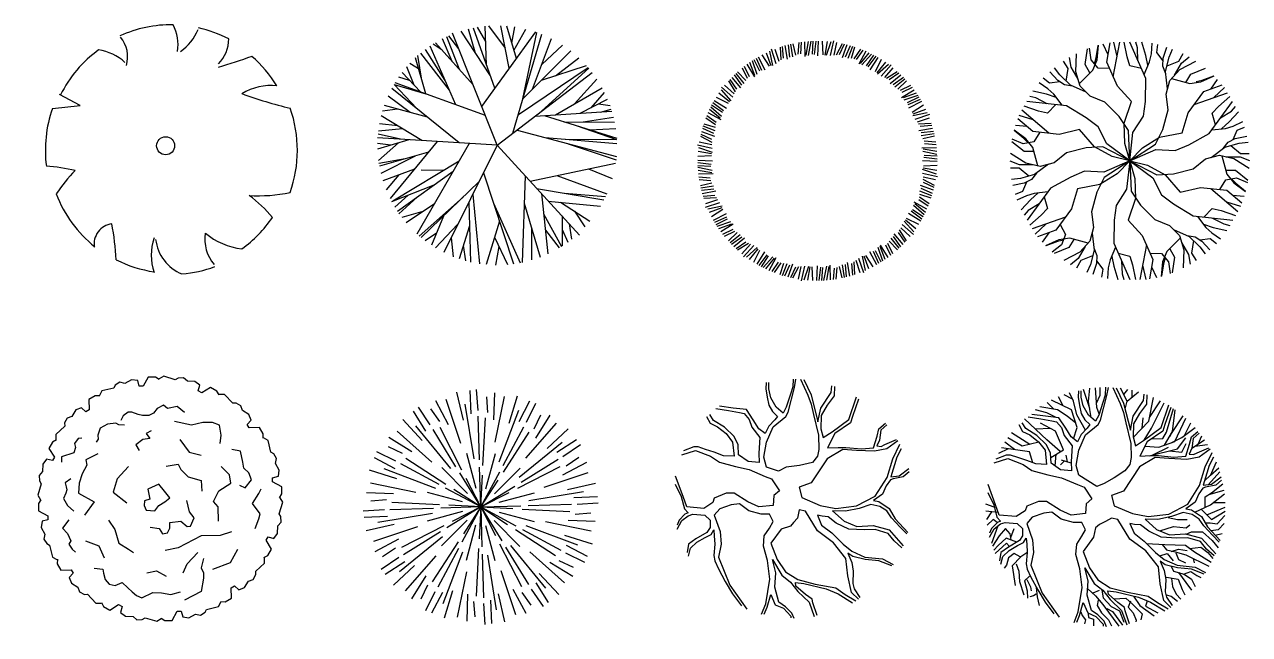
# Model space of a CAD drawing. Header units: metres. Extents: x 129 to 193, y 25 to 172.
# Drawn here: x 129 to 190.4, y 61.8 to 92.3 of the extents above; entities that cross this region are included whole.
import ezdxf

# ---------------------------------------------------------------- set-up
doc = ezdxf.new("R2010")
doc.units = ezdxf.units.M
doc.layers.get('0').update_dxf_attribs({"color": 6})
doc.layers.add('Cadastre Land Parcels_SP_EXT', color=7, linetype='Continuous')
doc.styles.get("Standard").update_dxf_attribs({"font": 'ARIAL.TTF'})

# ---------------------------------------------------------------- blocks, each defined once
blk = doc.blocks.new('TREE5')
for p, q in [((-5.453, 2.548), (-5.453, 2.548)), ((-4.428, 1.998), (-5.453, 2.548)), ((-5.82, 1.841), (-4.428, 1.998))]:
    blk.add_line(p, q)
blk.add_circle((-0.139, -0.023), 0.451)
for centre, radius, start, end in [((0.166, -0.239), 6.286, 89.33215, 114.38564), ((-1.799, 5.025), 2.28, 352.07749, 26.61284), ((-0.734, 6.683), 2.384, 304.18683, 338.5411), ((0.166, -0.239), 6.267, 62.87665, 77.70213), ((-3.578, 4.436), 1.535, 343.65549, 39.76), ((1.208, 5.347), 1.815, 315.84539, 359.76505), ((0.166, -0.239), 6.221, 126.07508, 153.62454), ((-3.934, 2.175), 2.65, 48.52033, 80.51513), ((-2.621, 22.507), 19.278, 285.43975, 290.70994), ((0.166, -0.239), 6.181, 31.40984, 49.47525), ((5.131, 0.241), 2.758, 83.53226, 121.6544), ((11.59, 24.416), 23.214, 250.08649, 256.34511), ((0.166, -0.239), 6.302, 340.33073, 19.42997), ((0.166, -0.239), 6.337, 160.84261, 187.275), ((-6.942, -11.404), 10.395, 77.37282, 85.46489), ((0.212, -6.179), 6.93, 134.77817, 147.33147), ((0.166, -0.239), 6.192, 200.8103, 231.43916), ((4.489, 5.213), 7.743, 266.7455, 282.01463), ((0.263, -7.727), 6.44, 39.65359, 53.99299), ((0.166, -0.239), 6.072, 305.39404, 326.24638), ((-2.699, -4.952), 1.03, 97.74104, 188.81075), ((-15.685, -6.411), 13.085, 2.94646, 10.92381), ((1.741, -5.503), 2.602, 160.60085, 199.39915), ((1.449, -4.49), 2.101, 186.19115, 248.49517), ((3.756, -4.717), 1.931, 170.63138, 220.62782), ((4.108, -1.669), 3.545, 230.45823, 263.10928), ((0.166, -0.239), 6.164, 243.14983, 261.83562), ((0.166, -0.239), 6.228, 274.72362, 290.3277)]:
    blk.add_arc(centre, radius, start, end)
at = {"flags": 1}
blk.add_attdef('Z', (0, 0), '', height=0.2, dxfattribs=at)
blk = doc.blocks.new('TREEA')
for p, q in [((0, 0), (-2.25, 5.625)), ((-0.339, 3.479), (-1.805, 5.722)), ((-1.113, 4.662), (-1.44, 5.825)), ((-0.12, 2.86), (-1.19, 5.881)), ((-0.574, 5.213), (-0.986, 5.919)), ((-0.78, 1.949), (1.927, 5.682)), ((-0.533, 4.026), (-0.6, 5.97)), ((0.406, 4.878), (-0.414, 5.986)), ((0.606, 3.861), (0.186, 5.997)), ((0.959, 4.347), (0.484, 5.98)), ((0.731, 5.129), (0.874, 5.936)), ((0.784, 0.603), (2.228, 5.571)), ((0.838, 4.762), (1.434, 5.826)), ((1.287, 2.334), (1.983, 5.663)), ((-2.077, 2.032), (-3.355, 4.974)), ((-2.756, 4.769), (-3.207, 5.071)), ((-1.215, 3.037), (-3.09, 5.143)), ((-2.258, 4.209), (-2.749, 5.333)), ((-1.893, 3.799), (-2.521, 5.444)), ((-1.933, 4.834), (-2.435, 5.484)), ((1.776, 2.821), (2.722, 5.347)), ((2.237, 4.05), (3.276, 5.027)), ((-3.579, 2.579), (-4.099, 4.381)), ((-3.776, 3.261), (-3.974, 4.495)), ((-2.397, 2.769), (-3.832, 4.617)), ((-2.606, 3.25), (-3.591, 4.806)), ((1.287, 2.334), (3.691, 4.73)), ((2.914, 3.492), (4.089, 4.391)), ((-4.166, 3.015), (-4.526, 3.939)), ((-3.86, 3.786), (-4.376, 4.104)), ((1.058, 1.547), (4.565, 3.894)), ((2.225, 1.712), (4.587, 3.868)), ((2.226, 3.27), (4.477, 3.995)), ((-0.597, 1.493), (-5.114, 3.138)), ((-4.393, 3.256), (-4.934, 3.414)), ((-3.847, 2.676), (-4.763, 3.649)), ((0, 0), (4.756, 3.658)), ((3.866, 2.072), (4.995, 3.325)), ((-4.36, 1.64), (-5.47, 2.465)), ((-1.909, 0.119), (-5.283, 2.843)), ((-4.039, 1.839), (-5.171, 3.044)), ((-5.171, 3.044), (-3.579, 2.579)), ((2.924, 1.528), (5.264, 2.88)), ((4.708, 1.887), (5.385, 2.647)), ((-3.504, 1.407), (-5.659, 1.993)), ((4.162, 1.606), (5.536, 2.315)), ((5.073, 2.076), (5.657, 1.999)), ((-3.774, 0.236), (-5.814, 1.483)), ((-5.004, 1.815), (-5.748, 1.719)), ((1.903, 1.464), (5.752, 1.706)), ((2.348, 1.492), (5.989, 0.36)), ((4.303, 1.176), (5.831, 1.413)), ((5.175, 1.669), (5.717, 1.821)), ((-4.748, 0.831), (-5.958, 0.708)), ((-4.991, 0.98), (-5.904, 1.071)), ((0.991, 0.762), (5.974, -0.56)), ((3.341, 1.183), (5.886, 1.165)), ((3.949, 0.994), (5.98, 0.289)), ((4.634, 0.781), (5.939, 0.85)), ((0, 0), (-6, 0.375)), ((-5.34, 0.009), (-5.999, 0.087)), ((-4.437, 0.277), (-5.997, -0.187)), ((-4.851, 0.303), (-5.974, 0.56)), ((-4.953, 0.123), (-5.953, -0.752)), ((-3.007, 0.188), (-5.374, -2.669)), ((-1.404, 0.088), (-4.024, -4.45)), ((0, 0), (-2.683, -5.367)), ((0, 0), (4.125, -4.5)), ((2.396, 0.389), (5.999, 0.086)), ((3.424, 0.303), (5.98, 0.289)), ((3.55, 0.083), (5.955, -0.735)), ((-3.448, -0.344), (-5.908, -1.048)), ((-4.12, -0.536), (-5.832, -1.41)), ((-4.613, -0.677), (-5.931, -0.906)), ((-4.149, -1.191), (-5.732, -1.775)), ((-1.909, -0.788), (-5.242, -2.805)), ((1.645, -1.795), (5.932, -0.899)), ((4.571, -1.183), (5.766, -1.661)), ((-4.941, -1.483), (-5.572, -2.225)), ((-2.207, -1.304), (-5.002, -3.314)), ((-0.917, -1.833), (-3.82, -4.627)), ((-2.698, -1.265), (-3.815, -1.244)), ((-0.69, -1.38), (0.822, -5.943)), ((1.397, -1.524), (1.248, -5.869)), ((2.991, -1.513), (5.489, -2.423)), ((-3.177, -2.001), (-5.294, -2.825)), ((1.976, -2.156), (5.345, -2.727)), ((2.216, -2.418), (2.544, -5.434)), ((3.372, -2.393), (5.426, -2.56)), ((-4.46, -2.5), (-5.138, -3.099)), ((-4.014, -2.604), (-4.926, -3.426)), ((-3.148, -2.933), (-4.568, -3.89)), ((-1.707, -2.594), (-3.91, -4.551)), ((-1.424, -2.848), (-1.336, -5.849)), ((-1.229, -2.459), (-0.892, -5.933)), ((-0.185, -2.904), (1.154, -5.888)), ((1.35, -2.896), (2.149, -5.602)), ((2.56, -2.792), (5.171, -3.042)), ((3.176, -2.851), (4.638, -3.807)), ((-3.729, -3.325), (-4.788, -3.615)), ((-2.7, -3.549), (-3.3, -5.011)), ((2.327, -3.44), (3.22, -5.063)), ((3.247, -3.542), (3.259, -5.037)), ((3.871, -3.306), (4.396, -4.083)), ((-1.987, -3.974), (-3.096, -5.14)), ((-1.39, -4.027), (-1.917, -5.686)), ((0.113, -3.803), (-0.55, -5.975)), ((1.724, -4.164), (1.724, -5.747)), ((2.415, -4.251), (3.099, -5.138)), ((3.253, -4.226), (3.532, -4.85)), ((3.601, -3.928), (3.722, -4.706)), ((-3.048, -4.396), (-3.615, -4.789)), ((-2.317, -4.635), (-2.202, -5.581)), ((-0.13, -4.598), (0.508, -5.978)), ((-1.703, -5.014), (-1.595, -5.784)), ((0.088, -5.07), (-0.09, -5.999))]:
    blk.add_line(p, q)
at = {"flags": 1}
blk.add_attdef('Z', (0, 0), '', height=0.2, dxfattribs=at)
blk = doc.blocks.new('TREEB')
for p, q in [((-2.42, 5.545), (-2.276, 4.833)), ((-2.335, 5.658), (-2.1, 4.934)), ((-2.157, 5.652), (-1.952, 5.044)), ((-1.887, 5.748), (-1.854, 5.108)), ((-1.789, 5.779), (-1.736, 5.19)), ((-1.648, 5.821), (-1.53, 5.135)), ((-1.483, 5.865), (-1.423, 5.245)), ((-1.372, 5.892), (-1.275, 5.254)), ((-1.256, 5.917), (-1.118, 5.337)), ((-0.95, 5.974), (-1, 5.392)), ((-0.828, 5.992), (-0.873, 5.419)), ((-0.667, 6.011), (-0.647, 5.282)), ((-0.49, 6.028), (-0.598, 5.346)), ((-0.344, 6.038), (-0.49, 5.327)), ((-0.245, 6.042), (-0.284, 5.401)), ((-0.107, 6.046), (-0.185, 5.382)), ((0.014, 6.046), (-0.019, 5.314)), ((0.213, 6.042), (0.252, 5.364)), ((0.464, 6.027), (0.347, 5.352)), ((0.65, 6.009), (0.419, 5.321)), ((0.781, 6.064), (0.623, 5.32)), ((0.932, 5.971), (0.805, 5.341)), ((1.215, 5.918), (0.923, 5.348)), ((1.315, 5.896), (1.066, 5.36)), ((1.457, 5.862), (1.217, 5.209)), ((1.623, 5.818), (1.365, 5.251)), ((1.732, 5.786), (1.497, 5.185)), ((1.845, 5.75), (1.674, 5.178)), ((2.138, 5.645), (1.804, 5.166)), ((2.253, 5.6), (1.928, 5.127)), ((2.402, 5.537), (2.055, 4.894)), ((-3.418, 4.991), (-3.17, 4.346)), ((-3.296, 5.073), (-3.067, 4.384)), ((-3.213, 5.126), (-2.925, 4.551)), ((-3.095, 5.198), (-2.831, 4.584)), ((-2.991, 5.259), (-2.652, 4.608)), ((-2.816, 5.355), (-2.443, 4.787)), ((-2.591, 5.467), (-2.355, 4.824)), ((2.564, 5.462), (2.129, 4.926)), ((2.696, 5.397), (2.214, 4.856)), ((2.783, 5.352), (2.429, 4.816)), ((2.904, 5.286), (2.505, 4.751)), ((3.009, 5.226), (2.615, 4.608)), ((3.18, 5.123), (2.875, 4.516)), ((3.389, 4.985), (2.951, 4.458)), ((-4.196, 4.354), (-3.834, 3.847)), ((-4.114, 4.432), (-3.711, 3.928)), ((-4.026, 4.512), (-3.616, 4.078)), ((-3.789, 4.714), (-3.541, 4.185)), ((-3.692, 4.791), (-3.445, 4.272)), ((-3.563, 4.888), (-3.18, 4.266)), ((3.542, 4.876), (2.998, 4.395)), ((3.682, 4.858), (3.174, 4.292)), ((3.767, 4.702), (3.342, 4.22)), ((3.985, 4.515), (3.447, 4.167)), ((4.061, 4.446), (3.577, 4.106)), ((4.167, 4.345), (3.633, 3.9)), ((-4.83, 3.747), (-4.264, 3.239)), ((-4.674, 3.832), (-4.192, 3.407)), ((-4.487, 4.05), (-4.139, 3.512)), ((-4.418, 4.126), (-4.078, 3.642)), ((-4.317, 4.232), (-3.872, 3.698)), ((4.289, 4.224), (3.782, 3.862)), ((4.367, 4.142), (3.863, 3.738)), ((4.447, 4.054), (4.013, 3.644)), ((4.649, 3.817), (4.12, 3.569)), ((4.725, 3.72), (4.207, 3.473)), ((-5.199, 3.074), (-4.58, 2.68)), ((-5.095, 3.245), (-4.488, 2.94)), ((-4.957, 3.454), (-4.43, 3.016)), ((-4.848, 3.607), (-4.367, 3.063)), ((4.823, 3.591), (4.201, 3.208)), ((4.926, 3.446), (4.281, 3.198)), ((5.007, 3.323), (4.319, 3.095)), ((5.061, 3.24), (4.486, 2.953)), ((5.133, 3.123), (4.519, 2.859)), ((-5.509, 2.467), (-4.867, 2.12)), ((-5.434, 2.629), (-4.898, 2.195)), ((-5.37, 2.761), (-4.828, 2.279)), ((-5.324, 2.848), (-4.788, 2.494)), ((-5.258, 2.97), (-4.723, 2.57)), ((5.194, 3.019), (4.543, 2.68)), ((5.29, 2.844), (4.722, 2.471)), ((5.402, 2.619), (4.759, 2.383)), ((-5.722, 1.91), (-5.15, 1.739)), ((-5.618, 2.203), (-5.138, 1.869)), ((-5.572, 2.318), (-5.099, 1.993)), ((5.48, 2.448), (4.768, 2.304)), ((5.592, 2.363), (4.869, 2.127)), ((5.587, 2.185), (4.979, 1.98)), ((5.683, 1.914), (5.043, 1.882)), ((-5.89, 1.28), (-5.32, 0.988)), ((-5.869, 1.38), (-5.332, 1.131)), ((-5.834, 1.522), (-5.181, 1.282)), ((-5.79, 1.688), (-5.223, 1.43)), ((-5.758, 1.797), (-5.157, 1.562)), ((5.756, 1.676), (5.07, 1.558)), ((5.714, 1.817), (5.125, 1.764)), ((5.8, 1.51), (5.18, 1.45)), ((5.827, 1.4), (5.189, 1.303)), ((5.852, 1.284), (5.271, 1.146)), ((-6.036, 0.846), (-5.292, 0.688)), ((-5.981, 0.716), (-5.293, 0.484)), ((-5.943, 0.997), (-5.313, 0.87)), ((5.946, 0.695), (5.216, 0.675)), ((5.963, 0.518), (5.281, 0.626)), ((5.909, 0.978), (5.326, 1.028)), ((5.927, 0.856), (5.354, 0.901)), ((-6.019, 0.079), (-5.286, 0.046)), ((-6.014, 0.278), (-5.336, 0.317)), ((-5.999, 0.529), (-5.324, 0.412)), ((5.981, 0.014), (5.248, 0.046)), ((5.973, 0.371), (5.262, 0.518)), ((5.981, 0.135), (5.317, 0.213)), ((5.977, 0.273), (5.336, 0.312)), ((-6.018, -0.042), (-5.355, -0.12)), ((-6.014, -0.18), (-5.373, -0.219)), ((-6.01, -0.278), (-5.3, -0.425)), ((-6, -0.425), (-5.318, -0.533)), ((-5.983, -0.602), (-5.254, -0.582)), ((5.999, -0.753), (5.254, -0.595)), ((5.944, -0.623), (5.255, -0.391)), ((5.962, -0.436), (5.287, -0.319)), ((5.977, -0.185), (5.299, -0.224)), ((-5.964, -0.763), (-5.391, -0.808)), ((-5.946, -0.885), (-5.364, -0.935)), ((-5.89, -1.191), (-5.309, -1.053)), ((-5.864, -1.307), (-5.226, -1.21)), ((5.797, -1.429), (5.144, -1.189)), ((5.906, -0.904), (5.276, -0.777)), ((5.853, -1.187), (5.282, -0.895)), ((5.831, -1.287), (5.295, -1.038)), ((-5.837, -1.417), (-5.217, -1.357)), ((-5.793, -1.583), (-5.107, -1.465)), ((-5.751, -1.724), (-5.162, -1.671)), ((-5.72, -1.822), (-5.08, -1.789)), ((5.58, -2.11), (5.101, -1.776)), ((5.685, -1.817), (5.113, -1.646)), ((5.72, -1.704), (5.12, -1.469)), ((5.752, -1.595), (5.186, -1.337)), ((-5.63, -2.27), (-4.906, -2.034)), ((-5.624, -2.092), (-5.016, -1.887)), ((-5.517, -2.355), (-4.805, -2.211)), ((-5.439, -2.526), (-4.796, -2.29)), ((-5.327, -2.751), (-4.759, -2.378)), ((5.287, -2.755), (4.751, -2.401)), ((5.332, -2.668), (4.79, -2.186)), ((5.471, -2.374), (4.829, -2.027)), ((5.397, -2.536), (4.861, -2.102)), ((5.535, -2.225), (5.061, -1.9)), ((-5.231, -2.926), (-4.58, -2.587)), ((-5.17, -3.03), (-4.556, -2.766)), ((-5.098, -3.147), (-4.523, -2.86)), ((-5.045, -3.231), (-4.356, -3.002)), ((4.811, -3.514), (4.33, -2.97)), ((4.92, -3.361), (4.393, -2.923)), ((5.058, -3.152), (4.451, -2.847)), ((5.161, -2.981), (4.543, -2.587)), ((5.221, -2.877), (4.686, -2.477)), ((-4.963, -3.353), (-4.319, -3.105)), ((-4.86, -3.498), (-4.238, -3.115)), ((-4.763, -3.627), (-4.245, -3.38)), ((-4.686, -3.724), (-4.157, -3.476)), ((-4.484, -3.961), (-4.05, -3.551)), ((-4.404, -4.049), (-3.901, -3.645)), ((4.28, -4.139), (3.835, -3.605)), ((4.381, -4.033), (4.041, -3.549)), ((4.45, -3.957), (4.102, -3.419)), ((4.637, -3.739), (4.155, -3.314)), ((4.793, -3.654), (4.227, -3.146)), ((-4.326, -4.131), (-3.819, -3.769)), ((-4.205, -4.252), (-3.67, -3.807)), ((-4.098, -4.353), (-3.614, -4.013)), ((-4.023, -4.422), (-3.484, -4.074)), ((-3.804, -4.609), (-3.38, -4.127)), ((-3.72, -4.765), (-3.211, -4.199)), ((3.258, -4.98), (3.03, -4.291)), ((3.381, -4.898), (3.133, -4.253)), ((3.526, -4.795), (3.143, -4.173)), ((3.655, -4.698), (3.407, -4.179)), ((3.752, -4.621), (3.504, -4.092)), ((3.989, -4.419), (3.579, -3.985)), ((4.077, -4.339), (3.673, -3.835)), ((4.159, -4.261), (3.797, -3.754)), ((-3.579, -4.783), (-3.035, -4.302)), ((-3.426, -4.892), (-2.988, -4.365)), ((-3.217, -5.03), (-2.912, -4.423)), ((-3.046, -5.134), (-2.652, -4.515)), ((-2.942, -5.193), (-2.542, -4.658)), ((-2.82, -5.259), (-2.466, -4.723)), ((-2.733, -5.305), (-2.251, -4.763)), ((-2.601, -5.369), (-2.167, -4.833)), ((-2.439, -5.444), (-2.092, -4.802)), ((2.298, -5.565), (2.062, -4.841)), ((2.383, -5.452), (2.239, -4.74)), ((2.554, -5.374), (2.318, -4.731)), ((2.778, -5.262), (2.406, -4.694)), ((2.954, -5.166), (2.615, -4.515)), ((3.058, -5.105), (2.794, -4.491)), ((3.175, -5.033), (2.888, -4.458)), ((-2.29, -5.507), (-1.965, -5.034)), ((-2.175, -5.553), (-1.841, -5.073)), ((-1.882, -5.657), (-1.711, -5.085)), ((-1.769, -5.693), (-1.534, -5.092)), ((-1.66, -5.725), (-1.402, -5.158)), ((-1.494, -5.769), (-1.254, -5.116)), ((-1.352, -5.804), (-1.103, -5.267)), ((-1.252, -5.825), (-0.96, -5.255)), ((-0.969, -5.878), (-0.842, -5.248)), ((-0.818, -5.971), (-0.66, -5.227)), ((-0.688, -5.916), (-0.457, -5.228)), ((-0.501, -5.934), (-0.384, -5.259)), ((-0.25, -5.949), (-0.289, -5.271)), ((-0.051, -5.953), (-0.019, -5.221)), ((0.07, -5.953), (0.148, -5.29)), ((0.208, -5.949), (0.247, -5.308)), ((0.306, -5.945), (0.453, -5.234)), ((0.453, -5.935), (0.561, -5.253)), ((0.63, -5.918), (0.61, -5.189)), ((0.791, -5.899), (0.835, -5.326)), ((0.913, -5.881), (0.963, -5.299)), ((1.219, -5.824), (1.081, -5.244)), ((1.335, -5.799), (1.238, -5.161)), ((1.445, -5.772), (1.385, -5.152)), ((1.611, -5.728), (1.493, -5.042)), ((1.752, -5.686), (1.699, -5.097)), ((1.849, -5.655), (1.817, -5.015)), ((2.12, -5.559), (1.915, -4.951))]:
    blk.add_line(p, q)
at = {"flags": 1}
blk.add_attdef('Z', (0, 0), '', height=0.2, dxfattribs=at)
blk = doc.blocks.new('TREEC')
for points in [[(-2.548, 3.917), (-1.877, 4.596), (-1.664, 5.11), (-1.587, 5.838)], [(-2.02, 4.451), (-2.259, 4.869), (-2.148, 5.656)], [(-1.031, 4.67), (-1.607, 4.694), (-1.953, 5.113), (-2.034, 5.698)], [(-1.791, 4.916), (-1.7, 5.211), (-1.603, 5.834)], [(-1.106, 5.364), (-1.354, 5.896)], [(-0.019, 0.046), (-0.274, 0.924), (-0.297, 1.934), (0.071, 3.018), (-0.642, 3.782), (-1.17, 4.989), (-1.004, 5.965)], [(-0.851, 4.259), (-0.527, 6)], [(-0.661, 5.28), (-0.825, 5.992)], [(0.566, 4.67), (-0.021, 4.817), (-0.159, 5.26), (-0.297, 6)], [(-0.019, 0.046), (0.14, 1.466), (0.669, 2.279), (0.761, 3.018), (0.784, 4.176), (-0.021, 6)], [(0.391, 5.068), (0.37, 5.704), (0.278, 6)], [(0.891, 4.835), (0.784, 5.334), (0.577, 6)], [(0.695, 4.379), (0.968, 5.014), (1.06, 5.408), (1.1, 5.941)], [(1.651, 5.063), (1.336, 5.483), (1.394, 5.878)], [(1.787, 4.402), (1.635, 4.793), (1.658, 5.187), (1.841, 5.751)], [(1.87, 3.664), (1.773, 4.521), (1.957, 5.236), (2.129, 5.649)], [(-3.211, 4.044), (-3.113, 4.672), (-3.337, 5.045)], [(-2.615, 4.135), (-2.958, 4.742), (-3.036, 5.233)], [(-0.019, 0.046), (-0.093, 1.574), (-0.549, 2.262), (-1.265, 2.994), (-2.005, 3.289), (-2.51, 3.793), (-2.727, 4.502), (-2.692, 5.418)], [(-0.019, 0.046), (1.267, 0.875), (1.635, 1.614), (1.911, 2.599), (1.796, 3.388), (1.98, 4.078), (2.486, 4.62), (3.297, 5.047)], [(1.847, 4.81), (2.44, 5.039), (2.651, 5.42)], [(2.224, 4.339), (2.578, 4.94), (2.964, 5.253)], [(-2.888, 3.788), (-3.302, 3.852), (-3.632, 4.069), (-4.029, 4.509)], [(-2.207, 3.49), (-2.998, 3.836), (-3.525, 4.352), (-3.796, 4.708)], [(2.069, 4.173), (2.992, 3.93), (3.544, 4.004), (4.213, 4.3)], [(2.795, 3.982), (3.038, 4.398), (3.775, 4.695)], [(3.313, 4.016), (3.613, 4.085), (4.201, 4.312)], [(-3.414, 2.83), (-3.827, 3.385), (-4.123, 3.662), (-4.565, 3.962)], [(-3.528, 4), (-4.049, 3.938), (-4.363, 4.185)], [(-0.019, 0.046), (0.614, 0.706), (1.477, 1.231), (2.6, 1.455), (2.905, 2.454), (3.686, 3.515), (4.615, 3.859)], [(4.043, 3.647), (4.38, 4.127)], [(4.193, 3.219), (4.727, 3.717)], [(-4.163, 2.911), (-4.724, 3.212), (-5.026, 3.28)], [(-3.711, 3.229), (-4.197, 3.386), (-4.877, 3.539)], [(3.214, 2.874), (4.883, 3.463)], [(4.278, 1.852), (4.112, 2.434), (4.427, 2.775), (4.998, 3.264)], [(-4.083, 1.432), (-5.428, 2.583)], [(-3.73, 2.865), (-4.151, 2.43), (-4.604, 2.532), (-5.314, 2.782)], [(-0.019, 0.046), (-1.168, 0.894), (-1.608, 1.758), (-2.202, 2.208), (-3.194, 2.806), (-5.176, 3.021)], [(-0.019, 0.046), (1.29, 0.619), (2.258, 0.567), (2.945, 0.857), (3.959, 1.416), (5.136, 3.025)], [(4.535, 2.203), (5.076, 2.539), (5.286, 2.766)], [(4.583, 1.653), (4.962, 1.995), (5.435, 2.507)], [(-0.019, 0.046), (-0.906, 0.264), (-1.792, 0.749), (-2.547, 1.61), (-3.565, 1.375), (-4.875, 1.52), (-5.637, 2.153)], [(-4.872, 2.107), (-5.571, 2.321)], [(4.09, 1.595), (4.777, 1.676), (5.164, 1.793), (5.646, 2.026)], [(-4.529, 1.482), (-4.838, 0.994), (-5.373, 0.905), (-5.92, 1.127)], [(-5.122, 0.947), (-5.332, 1.173), (-5.822, 1.568)], [(-4.636, -0.209), (-4.887, 0.712), (-5.227, 1.153), (-5.818, 1.584)], [(-5.168, 1.763), (-5.752, 1.815)], [(4.656, 0.661), (4.918, 0.988), (5.271, 1.165), (5.852, 1.288)], [(5.16, 1.109), (5.367, 1.591), (5.738, 1.739)], [(-0.019, 0.046), (-1.379, 0.746), (-2.203, 0.695), (-3.194, 0.441), (-3.82, -0.053), (-4.509, -0.238), (-5.232, -0.071), (-6.007, 0.417)], [(-4.834, 0.516), (-5.315, 0.518), (-5.941, 1.007)], [(4.058, 0.22), (4.752, 0.732), (5.463, 0.93), (5.907, 0.987)], [(5.039, 0.812), (5.534, 0.413), (5.97, 0.421)], [(-4.857, -0.158), (-5.555, -0.152), (-6.019, 0.027)], [(-0.019, 0.046), (-1.327, -0.526), (-2.296, -0.474), (-2.982, -0.764), (-3.996, -1.323), (-5.173, -2.932)], [(-0.019, 0.046), (-0.651, -0.613), (-1.514, -1.138), (-2.637, -1.362), (-2.942, -2.361), (-3.723, -3.423), (-4.652, -3.766)], [(-0.019, 0.046), (-1.304, -0.782), (-1.672, -1.521), (-1.948, -2.507), (-1.833, -3.295), (-2.017, -3.985), (-2.523, -4.527), (-3.334, -4.954)], [(-0.019, 0.046), (-0.177, -1.373), (-0.706, -2.186), (-0.799, -2.925), (-0.821, -4.083), (-0.016, -5.907)], [(-0.019, 0.046), (0.236, -0.831), (0.26, -1.841), (-0.108, -2.925), (0.604, -3.689), (1.133, -4.896), (0.966, -5.872)], [(-0.019, 0.046), (1.341, -0.653), (2.165, -0.602), (3.157, -0.348), (3.782, 0.146), (4.472, 0.331), (5.194, 0.164), (5.97, -0.324)], [(-0.019, 0.046), (0.869, -0.171), (1.755, -0.656), (2.51, -1.517), (3.528, -1.282), (4.838, -1.427), (5.6, -2.06)], [(-0.019, 0.046), (1.131, -0.801), (1.571, -1.665), (2.165, -2.115), (3.156, -2.713), (5.138, -2.928)], [(-0.019, 0.046), (0.056, -1.481), (0.512, -2.169), (1.228, -2.901), (1.968, -3.196), (2.473, -3.7), (2.69, -4.409), (2.655, -5.325)], [(4.599, 0.302), (4.85, -0.619), (5.19, -1.06), (5.781, -1.491)], [(4.82, 0.251), (5.518, 0.245), (5.981, 0.066)], [(-5.077, -0.719), (-5.571, -0.321), (-6.007, -0.328)], [(-4.095, -0.127), (-4.79, -0.639), (-5.501, -0.837), (-5.944, -0.894)], [(-4.693, -0.568), (-4.956, -0.895), (-5.309, -1.072), (-5.889, -1.195)], [(4.797, -0.423), (5.278, -0.425), (5.904, -0.914)], [(-5.197, -1.016), (-5.404, -1.498), (-5.775, -1.646)], [(4.492, -1.389), (4.8, -0.901), (5.336, -0.812), (5.883, -1.034)], [(5.085, -0.854), (5.295, -1.08), (5.785, -1.475)], [(-4.127, -1.502), (-4.814, -1.583), (-5.202, -1.7), (-5.683, -1.933)], [(-4.621, -1.56), (-4.999, -1.902), (-5.472, -2.414)], [(-4.315, -1.759), (-4.149, -2.341), (-4.464, -2.682), (-5.035, -3.171)], [(4.046, -1.339), (5.391, -2.49)], [(5.13, -1.67), (5.715, -1.722)], [(-4.572, -2.11), (-5.113, -2.446), (-5.323, -2.673)], [(3.693, -2.772), (4.114, -2.337), (4.567, -2.439), (5.276, -2.689)], [(4.835, -2.014), (5.534, -2.228)], [(-3.251, -2.781), (-4.921, -3.37)], [(3.377, -2.737), (3.79, -3.292), (4.086, -3.569), (4.527, -3.869)], [(4.125, -2.819), (4.687, -3.119), (4.989, -3.187)], [(-4.23, -3.126), (-4.765, -3.624)], [(-4.08, -3.554), (-4.417, -4.034)], [(-3.517, -3.142), (-3.249, -3.653), (-3.439, -4.162), (-3.905, -4.524)], [(-1.907, -3.571), (-1.81, -4.428), (-1.994, -5.143), (-2.167, -5.556)], [(2.17, -3.397), (2.961, -3.743), (3.488, -4.259), (3.759, -4.615)], [(3.674, -3.136), (4.16, -3.293), (4.839, -3.446)], [(-2.106, -4.08), (-3.029, -3.837), (-3.581, -3.911), (-4.25, -4.207)], [(-3.35, -3.923), (-3.651, -3.992), (-4.238, -4.219)], [(-2.833, -3.889), (-3.075, -4.305), (-3.812, -4.602)], [(-2.261, -4.246), (-2.615, -4.847), (-3.001, -5.16)], [(-0.732, -4.286), (-1.005, -4.921), (-1.097, -5.315), (-1.137, -5.848)], [(0.814, -4.166), (0.489, -5.907)], [(2.511, -3.824), (1.839, -4.503), (1.627, -5.017), (1.549, -5.745)], [(2.578, -4.042), (2.921, -4.649), (2.999, -5.14)], [(2.851, -3.695), (3.265, -3.759), (3.595, -3.976), (3.992, -4.416)], [(3.173, -3.951), (3.075, -4.579), (3.3, -4.952)], [(3.491, -3.907), (4.012, -3.845), (4.325, -4.092)], [(-1.885, -4.717), (-2.477, -4.946), (-2.688, -5.327)], [(-1.824, -4.309), (-1.672, -4.7), (-1.695, -5.094), (-1.878, -5.658)], [(-0.928, -4.742), (-0.821, -5.241), (-0.614, -5.907)], [(-0.603, -4.577), (-0.016, -4.724), (0.121, -5.167), (0.26, -5.907)], [(0.993, -4.577), (1.57, -4.601), (1.915, -5.02), (1.996, -5.605)], [(1.754, -4.823), (1.663, -5.118), (1.565, -5.741)], [(1.982, -4.358), (2.222, -4.776), (2.111, -5.563)], [(-1.688, -4.97), (-1.373, -5.39), (-1.431, -5.785)], [(-0.428, -4.975), (-0.407, -5.611), (-0.316, -5.907)], [(0.623, -5.187), (0.788, -5.899)], [(1.069, -5.271), (1.316, -5.803)]]:
    blk.add_lwpolyline(points)
at = {"flags": 1}
blk.add_attdef('Z', (0, 0), '', height=0.2, dxfattribs=at)
blk = doc.blocks.new('BRANCHD', base_point=(0.5, 0.5))
for p, q in [((0.9506, 0.7433), (0.9315, 0.7539)), ((0.962, 0.694), (0.9506, 0.7433)), ((0.9742, 0.6875), (0.962, 0.694)), ((0.9865, 0.6682), (0.9742, 0.6875)), ((0.9821, 0.6473), (0.9865, 0.6682)), ((0.9973, 0.6196), (0.9821, 0.6473)), ((0.9936, 0.594), (0.9973, 0.6196)), ((0.9697, 0.5873), (0.9936, 0.594)), ((0.9697, 0.5708), (0.9697, 0.5873)), ((1.008, 0.5503), (0.9697, 0.5708)), ((0.9985, 0.5039), (1.0081, 0.52)), ((1.0081, 0.52), (1.008, 0.5503))]:
    blk.add_line(p, q)
blk = doc.blocks.new('TREED')
for points in [[(1.221, 4.324), (0.853, 4.62), (0.37, 4.521), (0.163, 4.694), (0.163, 4.694), (-0.159, 4.521), (-0.343, 4.299), (-0.573, 4.176), (-0.895, 4.176), (-1.102, 4.225), (-1.424, 4.349), (-1.607, 4.349), (-1.861, 4.152), (-1.975, 3.93)], [(-1.792, 3.684), (-2.068, 3.708), (-2.229, 3.782), (-2.643, 3.733), (-3.01, 3.535), (-3.125, 3.19), (-3.102, 2.994), (-3.217, 2.845)], [(3.015, 2.772), (3.061, 3.19), (2.969, 3.684), (2.624, 3.831), (2.141, 3.831), (1.566, 3.684), (0.715, 3.88)], [(-0.458, 3.413), (-0.711, 3.265), (-0.527, 3.018), (-0.872, 2.969), (-1.217, 2.698), (-1.056, 2.427)], [(-3.93, 3.043), (-4.115, 3.018), (-4.298, 2.772), (-4.252, 2.575), (-4.322, 2.304), (-4.942, 2.106), (-4.942, 1.835)], [(0.991, 2.969), (1.451, 2.328), (2.049, 2.18)], [(3.981, 0.677), (4.257, 0.554), (4.579, 0.948), (4.441, 1.293), (4.188, 1.54), (4.142, 1.835), (4.027, 2.382), (3.59, 2.476)], [(-3.125, 2.254), (-3.724, 1.959), (-3.678, 1.688), (-3.907, 1.244), (-4.068, 0.776), (-4.091, 0.283), (-3.31, -0.16), (-3.793, -0.826)], [(-1.585, 1.614), (-2.16, 0.998), (-2.366, 0.332), (-1.677, -0.21)], [(0.301, 1.638), (0.899, 1.737), (1.037, 1.466), (1.405, 1.096), (2.049, 0.924), (2.095, 0.381)], [(2.923, -1.121), (2.9, -0.407), (2.67, -0.136), (2.946, 0.406), (3.544, 0.776), (3.475, 1.195), (3.061, 1.614)], [(-4.483, 0.998), (-4.759, 0.801), (-4.712, 0.603), (-4.689, 0.456), (-4.735, 0.283), (-4.85, 0.012), (-4.643, -0.333), (-4.322, -0.629)], [(4.763, -1.491), (4.947, -0.998), (5.016, -0.752), (4.625, -0.234), (4.947, 0.258), (5.062, 0.505)], [(-0.504, -1.417), (-0.044, -1.491), (0.117, -1.762), (0.37, -1.713), (0.485, -1.466), (0.485, -1.195), (1.037, -1.121), (1.359, -1.393), (1.52, -1.368), (1.704, -0.949), (1.474, -0.653), (1.336, -0.086)], [(-4.574, -1.048), (-4.896, -1.466), (-4.643, -1.738), (-4.643, -1.738), (-4.483, -2.107), (-4.574, -2.279), (-4.413, -2.526), (-4.252, -2.674)], [(-2.597, -1.072), (-2.275, -1.54), (-2.068, -2.23), (-1.585, -2.526), (-1.331, -2.698)], [(3.567, -1.663), (3.015, -1.836), (2.049, -1.861), (0.899, -2.452), (0.255, -2.6)], [(-3.746, -2.107), (-3.08, -2.353), (-2.804, -2.969)], [(1.152, -3.708), (1.359, -3.265), (1.888, -2.698)], [(2.164, -2.994), (2.049, -3.462), (2.164, -3.708), (2.164, -3.98), (2.049, -4.645), (1.221, -5.088)], [(2.647, -3.536), (3.521, -3.191), (3.889, -2.526)], [(-3.31, -3.487), (-2.873, -3.536), (-2.849, -3.733), (-2.758, -4.053), (-2.551, -4.276), (-2.251, -4.349), (-1.907, -4.202), (-1.631, -4.472), (-1.401, -4.67), (-1.194, -4.842), (-0.918, -4.966), (-0.366, -4.694), (0.071, -4.719), (0.531, -4.793), (1.014, -4.67)], [(-0.665, -3.708), (-0.182, -3.61), (0.301, -3.881)]]:
    blk.add_lwpolyline(points)
blk.add_lwpolyline([(-0.067, 0.726), (-0.619, 0.48), (-0.527, -0.013), (-0.78, -0.111), (-0.803, -0.333), (-0.711, -0.579), (-0.274, -0.604), (-0.067, -0.333), (0.232, -0.16), (0.485, 0.046), (0.209, 0.381)], close=True)
at = {"xscale": 12, "yscale": 12, "zscale": 12}
for rotation in [59.99999999999999, 90, 30, 120, 150, 330.0000000000001, 180, 210, 300.0000000000001, 240, 270]:
    blk.add_blockref('BRANCHD', (0, 0), dxfattribs=dict(at, rotation=rotation))
blk.add_blockref('BRANCHD', (0, 0), dxfattribs=at)
at = {"flags": 1}
blk.add_attdef('Z', (0, 0), '', height=0.2, dxfattribs=at)
blk = doc.blocks.new('TREEE')
for p, q in [((-0.875, 4.349), (-1.195, 5.752)), ((-0.48, 4.671), (-0.53, 5.844)), ((-0.135, 4.832), (-0.209, 5.89)), ((0.662, 4.374), (0.705, 5.73)), ((0.724, 3.25), (1.187, 5.531)), ((1.417, 4.204), (1.841, 5.579)), ((-2.533, 4.117), (-3.126, 4.996)), ((-2.057, 4.28), (-2.501, 4.924)), ((-1.614, 4.119), (-2.254, 5.315)), ((-0.998, 3.176), (-1.737, 5.384)), ((-0.332, 2.417), (-0.776, 5.154)), ((0.358, 4.735), (0.296, 5.514)), ((1.919, 4.285), (2.463, 5.326)), ((2.299, 4.252), (2.764, 5.205)), ((-2.932, 3.329), (-3.911, 4.384)), ((-2.752, 3.805), (-3.381, 4.796)), ((-0.07, 2.369), (-0.135, 4.556)), ((0.107, 2.078), (0.23, 4.464)), ((0.921, 2.259), (1.905, 4.851)), ((2.678, 3.921), (3.014, 4.627)), ((2.76, 3.457), (3.476, 4.61)), ((-2.452, 2.252), (-4.196, 3.794)), ((-1.496, 1.927), (-3.249, 4.076)), ((-1.246, 2.017), (-2.395, 3.878)), ((-0.946, 1.853), (-2.033, 3.981)), ((1.124, 2.087), (2.161, 4.013)), ((1.132, 1.746), (2.431, 3.751)), ((2.252, 2.452), (3.794, 4.196)), ((3.329, 2.932), (4.384, 3.911)), ((-3.457, 2.76), (-4.61, 3.476)), ((1.927, 1.496), (4.076, 3.249)), ((3.805, 2.752), (4.796, 3.381)), ((4.117, 2.533), (4.996, 3.126)), ((-4.285, 1.919), (-5.326, 2.463)), ((-4.252, 2.299), (-5.205, 2.764)), ((-3.921, 2.678), (-4.627, 3.014)), ((-0.234, 0.922), (-0.706, 2.685)), ((0.259, 0.916), (0.731, 2.679)), ((4.28, 2.057), (4.924, 2.501)), ((-2.259, 0.921), (-4.851, 1.905)), ((-2.087, 1.124), (-4.013, 2.161)), ((-1.746, 1.132), (-3.751, 2.431)), ((-0.664, 0.682), (-1.954, 1.973)), ((0, 0), (-0.06, 2.001)), ((0.682, 0.664), (1.973, 1.954)), ((1.853, 0.946), (3.981, 2.033)), ((2.017, 1.246), (3.878, 2.395)), ((4.119, 1.614), (5.315, 2.254)), ((-4.204, 1.417), (-5.579, 1.841)), ((0, 0), (-1.052, 1.704)), ((0, 0), (-0.73, 1.429)), ((0, 0), (0.949, 1.763)), ((0, 0), (0.083, 1.602)), ((0, 0), (0.873, 1.346)), ((3.176, 0.998), (5.384, 1.737)), ((-4.374, 0.662), (-5.73, 0.705)), ((-3.25, 0.724), (-5.531, 1.187)), ((-0.916, 0.259), (-2.679, 0.731)), ((0, 0), (-1.763, 0.949)), ((0, 0), (-1.346, 0.873)), ((0, 0), (1.704, 1.052)), ((0, 0), (1.429, 0.73)), ((0.922, 0.234), (2.685, 0.706)), ((2.417, 0.332), (5.154, 0.776)), ((4.349, 0.875), (5.752, 1.195)), ((-4.735, 0.358), (-5.514, 0.296)), ((-2.078, 0.107), (-4.464, 0.23)), ((0, 0), (-2.001, -0.06)), ((0, 0), (-1.602, 0.083)), ((0, 0), (-1.429, -0.73)), ((0, 0), (-0.949, -1.763)), ((0, 0), (-0.083, -1.602)), ((0, 0), (2.001, 0.06)), ((0, 0), (1.602, -0.083)), ((0, 0), (1.763, -0.949)), ((2.369, 0.07), (4.556, 0.135)), ((4.671, 0.48), (5.844, 0.53)), ((4.832, 0.135), (5.89, 0.209)), ((-4.832, -0.135), (-5.89, -0.209)), ((-4.671, -0.48), (-5.844, -0.53)), ((-2.417, -0.332), (-5.154, -0.776)), ((-2.369, -0.07), (-4.556, -0.135)), ((-0.922, -0.234), (-2.685, -0.706)), ((0, 0), (-1.704, -1.052)), ((0, 0), (-0.873, -1.346)), ((0, 0), (0.73, -1.429)), ((0, 0), (0.06, -2.001)), ((0, 0), (1.346, -0.873)), ((0, 0), (1.052, -1.704)), ((0.916, -0.259), (2.679, -0.731)), ((2.078, -0.107), (4.464, -0.23)), ((4.735, -0.358), (5.514, -0.296)), ((-4.349, -0.875), (-5.752, -1.195)), ((-3.176, -0.998), (-5.384, -1.737)), ((-1.853, -0.946), (-3.981, -2.033)), ((-0.682, -0.664), (-1.973, -1.954)), ((-0.259, -0.916), (-0.731, -2.679)), ((0.234, -0.922), (0.706, -2.685)), ((0.664, -0.682), (1.954, -1.973)), ((1.746, -1.132), (3.751, -2.431)), ((2.087, -1.124), (4.013, -2.161)), ((2.259, -0.921), (4.851, -1.905)), ((3.25, -0.724), (5.531, -1.187)), ((4.374, -0.662), (5.73, -0.705)), ((-4.119, -1.614), (-5.315, -2.254)), ((-1.927, -1.496), (-4.076, -3.249)), ((-2.017, -1.246), (-3.878, -2.395)), ((-1.132, -1.746), (-2.431, -3.751)), ((4.204, -1.417), (5.579, -1.841)), ((-4.28, -2.057), (-4.924, -2.501)), ((-2.252, -2.452), (-3.794, -4.196)), ((-1.124, -2.087), (-2.161, -4.013)), ((-0.921, -2.259), (-1.905, -4.851)), ((-0.107, -2.078), (-0.23, -4.464)), ((0.07, -2.369), (0.135, -4.556)), ((0.332, -2.417), (0.776, -5.154)), ((0.946, -1.853), (2.033, -3.981)), ((1.246, -2.017), (2.395, -3.878)), ((1.496, -1.927), (3.249, -4.076)), ((2.452, -2.252), (4.196, -3.794)), ((4.252, -2.299), (5.205, -2.764)), ((4.285, -1.919), (5.326, -2.463)), ((-4.117, -2.533), (-4.996, -3.126)), ((-3.805, -2.752), (-4.796, -3.381)), ((-3.329, -2.932), (-4.384, -3.911)), ((3.457, -2.76), (4.61, -3.476)), ((3.921, -2.678), (4.627, -3.014)), ((-2.76, -3.457), (-3.476, -4.61)), ((-0.724, -3.25), (-1.187, -5.531)), ((0.998, -3.176), (1.737, -5.384)), ((2.932, -3.329), (3.911, -4.384)), ((-2.678, -3.921), (-3.014, -4.627)), ((-2.299, -4.252), (-2.764, -5.205)), ((-1.919, -4.285), (-2.463, -5.326)), ((-1.417, -4.204), (-1.841, -5.579)), ((1.614, -4.119), (2.254, -5.315)), ((2.057, -4.28), (2.501, -4.924)), ((2.533, -4.117), (3.126, -4.996)), ((2.752, -3.805), (3.381, -4.796)), ((-0.662, -4.374), (-0.705, -5.73)), ((-0.358, -4.735), (-0.296, -5.514)), ((0.135, -4.832), (0.209, -5.89)), ((0.48, -4.671), (0.53, -5.844)), ((0.875, -4.349), (1.195, -5.752))]:
    blk.add_line(p, q)
at = {"flags": 1}
blk.add_attdef('Z', (0, 0), '', height=0.2, dxfattribs=at)
blk = doc.blocks.new('TREEF')
for points in [[(-1.355, 5.828), (-1.378, 5.507), (-1.309, 5.088), (-1.217, 4.694), (-1.033, 4.374), (-0.78, 4.127), (-0.918, 3.954), (-1.217, 3.634), (-1.401, 3.265), (-1.723, 3.511), (-1.999, 3.954), (-2.344, 4.472), (-3.01, 4.546), (-3.7, 4.644)], [(0.373, 5.988), (0.738, 5.187), (0.899, 4.743), (1.014, 4.225), (1.267, 3.19), (1.29, 2.476), (1.221, 2.131), (0.968, 1.811), (0.324, 1.663), (-0.343, 1.589), (-0.734, 1.392), (-1.331, 1.589), (-1.47, 2.082), (-1.331, 2.845), (-1.009, 3.61), (-0.366, 4.127), (-0.251, 4.349), (0.071, 5.581), (0.141, 5.998)], [(0.002, 6), (-0.021, 5.605), (-0.136, 5.236), (-0.343, 4.595), (-0.504, 4.299), (-0.848, 4.595), (-1.125, 5.063), (-1.217, 5.507), (-1.217, 5.828)], [(0.531, 5.975), (0.899, 5.211), (1.244, 3.856), (1.382, 4.546), (1.911, 5.334), (1.934, 5.655)], [(2.072, 5.63), (2.049, 5.162), (1.704, 4.694), (1.405, 4.176), (1.382, 3.511), (1.497, 3.068), (1.957, 3.363), (2.785, 3.979), (3.176, 5.113)], [(3.268, 4.989), (2.969, 4.127), (2.877, 3.807), (2.095, 3.265), (1.727, 2.55), (2.256, 2.575), (2.647, 2.575), (3.429, 2.501), (4.027, 2.55), (4.211, 3.141), (4.303, 3.511), (4.625, 3.782)], [(-3.884, 4.521), (-3.241, 4.423), (-2.688, 4.324), (-2.458, 4.275), (-2.205, 3.979), (-2.068, 3.585), (-1.677, 3.068), (-1.723, 2.279), (-1.7, 1.811), (-2.251, 1.86), (-2.734, 2.205), (-2.758, 2.698), (-2.965, 3.117), (-3.447, 3.585), (-4, 3.93), (-4.183, 4.225)], [(-4.344, 4.127), (-4.161, 3.782), (-3.793, 3.61), (-3.356, 3.265), (-3.034, 2.845), (-2.965, 2.131), (-3.493, 2.156), (-3.954, 2.328), (-4.39, 2.476), (-4.759, 2.599), (-4.988, 2.599), (-5.494, 2.402)], [(4.694, 3.708), (4.395, 3.437), (4.326, 2.944), (4.188, 2.649), (4.418, 2.624), (4.602, 2.723), (5.177, 2.969)], [(5.253, 2.898), (4.694, 2.501), (4.073, 2.378), (3.176, 2.427), (2.486, 2.476), (1.704, 2.008), (0.899, 0.801), (0.301, 0.579), (0.439, 0.061), (1.359, -0.333), (2.141, -0.481), (3.176, -0.358), (4.119, 0.135), (4.717, 1.071), (4.993, 2.008), (5.34, 2.736)], [(5.407, 2.501), (5.2, 2.082), (4.901, 1.096), (5.315, 1.145), (5.798, 1.515)], [(-5.579, 2.209), (-4.896, 2.427), (-4.137, 2.131), (-3.7, 1.835), (-2.895, 1.614), (-2.205, 1.466), (-1.401, 1.121), (-1.079, 0.998), (-0.687, 0.406), (-0.964, 0.16), (-1.009, -0.333), (-1.009, -0.333), (-1.723, -0.407), (-2.275, -0.16), (-2.965, 0.283), (-3.356, 0.283), (-3.954, 0.036), (-4.022, -0.185), (-4.483, -0.481), (-5.333, -0.407), (-5.517, 0.111), (-5.892, 1.131)], [(5.821, 1.343), (5.522, 1.096), (5.016, 0.998), (4.878, 0.948), (4.671, 0.653), (4.487, 0.234), (4.027, -0.086), (4.303, -0.136), (4.809, -0.481), (5.108, -0.998), (5.752, -1.688)], [(-5.908, 0.726), (-5.609, 0.111), (-5.448, -0.505), (-5.264, -0.703), (-5.425, -0.776), (-5.724, -1.072), (-5.816, -1.319)], [(-1.581, -5.788), (-1.378, -5.261), (-1.17, -4.029), (-1.286, -3.093), (-1.492, -2.378), (-1.446, -1.861), (-1.194, -1.466), (-1.009, -1.146), (-1.194, -0.776), (-1.607, -0.776), (-2.229, -0.604), (-2.688, -0.259), (-3.102, -0.308), (-3.678, -0.505), (-3.954, -0.826), (-3.654, -1.639), (-3.608, -2.279), (-3.746, -2.92), (-3.171, -4.325), (-2.328, -5.53)], [(3.269, -5.031), (2.923, -4.694), (2.739, -3.857), (2.647, -2.994), (2.026, -2.206), (1.221, -1.614), (0.623, -0.629), (0.301, -0.554), (0.209, -0.974), (0.025, -1.195), (-0.136, -1.368), (-0.596, -1.516), (-1.125, -2.23), (-0.803, -3.043), (-0.389, -3.659), (0.232, -4.053), (1.106, -4.276), (2.141, -4.472), (2.601, -4.793), (3.143, -5.111)], [(5.705, -1.762), (5.361, -1.417), (4.924, -0.949), (4.694, -0.604), (4.349, -0.382), (3.889, -0.284), (3.314, -0.481), (2.624, -0.629), (1.98, -0.604), (2.555, -1.121), (3.199, -1.393), (4.004, -1.343), (4.809, -1.565), (5.522, -2.353)], [(-5.816, -1.516), (-5.586, -1.097), (-5.264, -0.85), (-5.034, -0.776), (-4.437, -0.826), (-4.161, -1.072), (-4.161, -1.442), (-4.322, -1.688), (-4.873, -2.008), (-5.242, -2.279), (-5.31, -2.698)], [(5.453, -2.452), (5.062, -2.107), (4.763, -1.738), (4.119, -1.54), (3.567, -1.565), (2.785, -1.516), (2.164, -1.22), (1.75, -0.899), (1.451, -0.875), (1.221, -0.826), (1.428, -1.319), (1.934, -1.713), (2.509, -2.279), (2.946, -2.624), (3.59, -2.92), (4.487, -3.019), (5.016, -3.29)], [(-5.242, -2.871), (-5.149, -2.477), (-4.827, -2.181), (-4.413, -1.934), (-4.115, -1.787), (-3.976, -1.565), (-3.954, -1.861), (-3.93, -2.279), (-3.976, -2.846), (-3.93, -3.117), (-3.746, -3.512), (-3.402, -4.152), (-3.034, -4.768), (-2.597, -5.36)], [(0.048, -6), (-0.067, -5.729), (-0.389, -5.409), (-0.711, -5.187), (-0.918, -4.423), (-0.872, -3.708), (-1.033, -3.043), (-0.573, -3.832), (-0.136, -4.177), (0.232, -4.645), (0.807, -5.187), (1.06, -5.902)], [(4.947, -3.363), (4.303, -3.117), (3.613, -3.043), (2.992, -2.896), (2.739, -2.723), (2.946, -3.191), (3.015, -3.635), (2.992, -4.251), (3.061, -4.522), (3.337, -4.941)], [(1.198, -5.852), (0.991, -5.212), (0.945, -5.039), (0.623, -4.793), (0.14, -4.374), (0.117, -4.202), (0.531, -4.251), (1.658, -4.522), (2.256, -4.768), (2.969, -5.212)], [(-1.446, -5.778), (-1.309, -5.433), (-1.125, -4.793), (-0.895, -5.311), (-0.481, -5.483), (-0.113, -5.877), (-0.113, -5.976)]]:
    blk.add_lwpolyline(points)
at = {"flags": 1}
blk.add_attdef('Z', (0, 0), '', height=0.2, dxfattribs=at)
blk = doc.blocks.new('TREEG')
for points in [[(-1.355, 5.828), (-1.378, 5.507), (-1.309, 5.088), (-1.217, 4.694), (-1.033, 4.374), (-0.78, 4.127), (-0.918, 3.954), (-1.217, 3.634), (-1.401, 3.265), (-1.723, 3.511), (-1.999, 3.954), (-2.344, 4.472), (-3.01, 4.546), (-3.7, 4.644)], [(-1.651, 5.397), (-2.077, 5.629)], [(-1.008, 3.858), (-1.446, 4.62), (-1.607, 5.31), (-1.812, 5.72)], [(0.373, 5.988), (0.738, 5.187), (0.899, 4.743), (1.014, 4.225), (1.267, 3.19), (1.29, 2.476), (1.221, 2.131), (0.968, 1.811), (0.439, 1.466), (-0.067, 1.17), (-0.435, 1.022), (-1.331, 1.589), (-1.47, 2.082), (-1.331, 2.845), (-1.009, 3.61), (-0.366, 4.127), (-0.251, 4.349), (0.071, 5.581), (0.141, 5.998)], [(0.002, 6), (-0.021, 5.605), (-0.136, 5.236), (-0.343, 4.595), (-0.504, 4.299), (-0.848, 4.595), (-1.125, 5.063), (-1.217, 5.507), (-1.217, 5.828)], [(-0.794, 4.945), (-1.11, 5.896)], [(-0.721, 4.485), (-0.848, 5.285), (-0.783, 5.949)], [(-0.316, 4.678), (-0.435, 4.989), (-0.504, 5.979)], [(-0.45, 5.212), (-0.274, 5.605), (-0.273, 5.994)], [(0.531, 5.975), (0.899, 5.211), (1.244, 3.856), (1.382, 4.546), (1.911, 5.334), (1.934, 5.655)], [(1.083, 5.31), (0.755, 5.952)], [(0.915, 5.64), (1.123, 5.894)], [(0.977, 4.906), (1.083, 5.31), (1.655, 5.767)], [(1.334, 5.51), (1.33, 5.851)], [(2.072, 5.63), (2.049, 5.162), (1.704, 4.694), (1.405, 4.176), (1.382, 3.511), (1.497, 3.068), (1.957, 3.363), (2.785, 3.979), (3.176, 5.113)], [(-1.496, 4.21), (-1.929, 4.546), (-2.412, 4.866), (-3.291, 5.017)], [(-2.6, 4.898), (-2.932, 5.235)], [(-1.6, 3.417), (-1.424, 3.979), (-1.7, 4.866), (-2.71, 5.353)], [(-2.131, 5.074), (-2.36, 5.516)], [(1.39, 3.482), (2.164, 4.299), (2.41, 5.495)], [(3.268, 4.989), (2.969, 4.127), (2.877, 3.807), (2.095, 3.265), (1.727, 2.55), (2.256, 2.575), (2.647, 2.575), (3.429, 2.501), (4.027, 2.55), (4.211, 3.141), (4.303, 3.511), (4.625, 3.782)], [(1.935, 3.349), (2.302, 3.954), (2.942, 5.229)], [(2.201, 4.479), (2.761, 5.327)], [(2.308, 3.412), (2.877, 3.437), (3.061, 3.758), (3.402, 4.942)], [(-3.884, 4.521), (-3.241, 4.423), (-2.688, 4.324), (-2.458, 4.275), (-2.205, 3.979), (-2.068, 3.585), (-1.677, 3.068), (-1.723, 2.279), (-1.7, 1.811), (-2.251, 1.86), (-2.734, 2.205), (-2.758, 2.698), (-2.965, 3.117), (-3.447, 3.585), (-4, 3.93), (-4.183, 4.225)], [(-2.268, 2.774), (-2.941, 3.363), (-4.062, 4.416)], [(-2.48, 4.487), (-2.941, 4.719), (-3.511, 4.866)], [(1.837, 3.954), (1.888, 4.472)], [(1.985, 3.051), (2.67, 2.994), (3.475, 3.289), (4.027, 4.448)], [(2.953, 3.098), (3.36, 3.782), (3.494, 4.878)], [(3.217, 3.541), (3.302, 3.685), (3.889, 4.569)], [(-4.344, 4.127), (-4.161, 3.782), (-3.793, 3.61), (-3.356, 3.265), (-3.034, 2.845), (-2.965, 2.131), (-3.493, 2.156), (-3.954, 2.328), (-4.39, 2.476), (-4.759, 2.599), (-4.988, 2.599), (-5.494, 2.402)], [(-3.797, 3.135), (-4.709, 3.718)], [(-2.762, 3.941), (-3.518, 3.905)], [(-2.747, 2.477), (-2.114, 2.87), (-2.505, 3.807), (-3.263, 4.201)], [(3.33, 3.236), (3.82, 3.486), (4.491, 3.979)], [(3.953, 3.584), (4.27, 4.215)], [(4.694, 3.708), (4.395, 3.437), (4.326, 2.944), (4.188, 2.649), (4.418, 2.624), (4.602, 2.723), (5.177, 2.969)], [(-4.573, 2.878), (-5.043, 3.251)], [(-3.34, 3.245), (-4.183, 3.043), (-4.903, 3.459)], [(2.186, 2.571), (3.613, 2.92), (4.027, 3.462)], [(3.21, 2.821), (3.82, 2.747), (4.05, 3.19)], [(4.326, 2.944), (4.969, 3.363)], [(4.478, 3.043), (5.115, 3.136)], [(4.637, 3.147), (4.822, 3.57)], [(-4.889, 2.923), (-5.364, 2.688)], [(-3.643, 2.212), (-3.815, 2.772), (-5.214, 2.968)], [(-2.527, 2.057), (-2.479, 2.644)], [(-1.911, 2.264), (-1.975, 2.599)], [(5.253, 2.898), (4.694, 2.501), (4.073, 2.378), (3.176, 2.427), (2.486, 2.476), (1.704, 2.008), (0.899, 0.801), (0.301, 0.579), (0.439, 0.061), (1.359, -0.333), (2.141, -0.481), (3.176, -0.358), (4.119, 0.135), (4.717, 1.071), (4.993, 2.008), (5.34, 2.736)], [(2.373, 2.617), (3.153, 2.994)], [(5.407, 2.501), (5.2, 2.082), (4.901, 1.096), (5.315, 1.145), (5.798, 1.515)], [(-5.579, 2.209), (-4.896, 2.427), (-4.137, 2.131), (-3.7, 1.835), (-2.895, 1.614), (-2.205, 1.466), (-1.401, 1.121), (-1.079, 0.998), (-0.687, 0.406), (-0.964, 0.16), (-1.009, -0.333), (-1.009, -0.333), (-1.723, -0.407), (-2.275, -0.16), (-2.965, 0.283), (-3.356, 0.283), (-3.954, 0.036), (-4.022, -0.185), (-4.483, -0.481), (-5.333, -0.407), (-5.517, 0.111), (-5.892, 1.131)], [(-2.052, 2.306), (-2.251, 2.106)], [(-1.719, 2.205), (-2.205, 2.353)], [(4.967, 1.315), (5.269, 1.589), (5.672, 1.956)], [(5.257, 1.578), (5.556, 2.265)], [(5.821, 1.343), (5.522, 1.096), (5.016, 0.998), (4.878, 0.948), (4.671, 0.653), (4.487, 0.234), (4.027, -0.086), (4.303, -0.136), (4.809, -0.481), (5.108, -0.998), (5.752, -1.688)], [(5.159, 1.127), (5.737, 1.757)], [(-5.908, 0.726), (-5.609, 0.111), (-5.448, -0.505), (-5.264, -0.703), (-5.425, -0.776), (-5.724, -1.072), (-5.816, -1.319)], [(4.474, -0.253), (5.269, 0.111), (5.964, 0.656)], [(5.003, -0.011), (4.993, 0.505), (5.315, 0.702), (5.888, 1.156)], [(5.187, 0.624), (5.94, 0.847)], [(-5.576, -0.016), (-5.998, 0.136)], [(5.407, 0.219), (5.995, 0.233)], [(-5.382, -0.268), (-5.996, -0.209)], [(-5.722, -0.236), (-5.967, -0.632)], [(-1.581, -5.788), (-1.378, -5.261), (-1.17, -4.029), (-1.286, -3.093), (-1.492, -2.378), (-1.446, -1.861), (-1.194, -1.466), (-1.009, -1.146), (-1.194, -0.776), (-1.607, -0.776), (-2.229, -0.604), (-2.688, -0.259), (-3.102, -0.308), (-3.678, -0.505), (-3.954, -0.826), (-3.654, -1.639), (-3.608, -2.279), (-3.746, -2.92), (-3.171, -4.325), (-2.328, -5.53)], [(3.269, -5.031), (2.923, -4.694), (2.739, -3.857), (2.647, -2.994), (2.026, -2.206), (1.221, -1.614), (0.623, -0.629), (0.301, -0.554), (0.002, -0.727), (-0.297, -0.875), (-0.504, -1.048), (-0.596, -1.516), (-1.125, -2.23), (-0.803, -3.043), (-0.389, -3.659), (0.232, -4.053), (1.106, -4.276), (2.141, -4.472), (2.601, -4.793), (3.143, -5.111)], [(5.705, -1.762), (5.361, -1.417), (4.924, -0.949), (4.694, -0.604), (4.349, -0.382), (3.889, -0.284), (3.314, -0.481), (2.624, -0.629), (1.98, -0.604), (2.555, -1.121), (3.199, -1.393), (4.004, -1.343), (4.809, -1.565), (5.522, -2.353)], [(3.135, -0.519), (3.613, -0.629), (4.096, -0.629)], [(4.795, -0.106), (5.315, -0.629), (5.996, -0.208)], [(4.989, -0.792), (5.246, -0.801), (5.591, -0.85), (5.984, -0.433)], [(5.077, -0.39), (6, -0.013)], [(-5.426, -0.777), (-5.632, -0.629), (-5.93, -0.917)], [(-5.816, -1.516), (-5.586, -1.097), (-5.264, -0.85), (-5.034, -0.776), (-4.437, -0.826), (-4.161, -1.072), (-4.161, -1.442), (-4.322, -1.688), (-4.873, -2.008), (-5.242, -2.279), (-5.31, -2.698)], [(-5.396, -0.951), (-5.715, -1.826)], [(-4.74, -1.652), (-4.781, -1.343), (-5.011, -1.072), (-5.333, -1.442), (-5.669, -1.964)], [(-4.755, -1.537), (-4.574, -1.072)], [(5.453, -2.452), (5.062, -2.107), (4.763, -1.738), (4.119, -1.54), (3.567, -1.565), (2.785, -1.516), (2.164, -1.22), (1.75, -0.899), (1.451, -0.875), (1.221, -0.826), (1.428, -1.319), (1.934, -1.713), (2.509, -2.279), (2.946, -2.624), (3.59, -2.92), (4.487, -3.019), (5.016, -3.29)], [(2.72, -1.191), (3.406, -0.974), (4.05, -1.048), (4.234, -0.899)], [(5.278, -1.181), (5.66, -1.121), (5.943, -0.824)], [(-4.44, -1.757), (-4.988, -1.565), (-5.379, -1.934), (-5.598, -2.16)], [(-4.817, -1.976), (-4.965, -1.811), (-5.526, -2.337)], [(-5.242, -2.871), (-5.149, -2.477), (-4.827, -2.181), (-4.413, -1.934), (-4.115, -1.787), (-3.976, -1.565), (-3.954, -1.861), (-3.93, -2.279), (-3.976, -2.846), (-3.93, -3.117), (-3.746, -3.512), (-3.402, -4.152), (-3.034, -4.768), (-2.597, -5.36)], [(2.049, -1.836), (2.969, -1.885), (4.004, -1.91), (4.464, -2.255), (5.292, -2.772)], [(4.046, -1.355), (4.303, -1.244), (4.855, -1.244), (5.338, -1.688), (5.639, -2.051)], [(5.497, -1.416), (5.85, -1.334)], [(-4.276, -2.501), (-4.574, -2.329), (-4.873, -2.551), (-4.965, -2.92), (-5.081, -3.068)], [(-3.954, -2.304), (-4.252, -2.501), (-4.689, -2.945), (-4.528, -3.931)], [(2.716, -2.452), (3.084, -2.329), (3.383, -2.698)], [(2.831, -1.885), (3.061, -2.156), (3.498, -2.255), (4.027, -2.403), (5.177, -2.969)], [(3.291, -2.23), (3.659, -2.107), (4.096, -2.181)], [(3.521, -2.304), (3.659, -2.624), (4.004, -2.797)], [(4.211, -2.083), (4.786, -2.008), (5.131, -2.279), (5.384, -2.575)], [(-4.483, -2.846), (-4.344, -3.216), (-4.322, -3.733), (-4.091, -4.398)], [(0.048, -6), (-0.067, -5.729), (-0.389, -5.409), (-0.711, -5.187), (-0.918, -4.423), (-0.872, -3.708), (-1.033, -3.043), (-0.573, -3.832), (-0.136, -4.177), (0.232, -4.645), (0.807, -5.187), (1.06, -5.902)], [(4.947, -3.363), (4.303, -3.117), (3.613, -3.043), (2.992, -2.896), (2.739, -2.723), (2.946, -3.191), (3.015, -3.635), (2.992, -4.251), (3.061, -4.522), (3.337, -4.941)], [(3.291, -2.969), (3.406, -3.216), (3.935, -3.363), (4.303, -3.61), (4.487, -3.98)], [(4.395, -2.575), (4.441, -2.797)], [(-3.815, -3.462), (-4.068, -3.708), (-3.93, -4.202), (-3.907, -4.571)], [(-3.954, -3.635), (-3.769, -4.004), (-3.724, -4.202)], [(3.061, -3.512), (3.636, -3.61), (3.843, -4.128), (3.981, -4.398)], [(3.314, -3.586), (3.36, -3.98), (3.544, -4.374), (3.774, -4.621)], [(3.659, -3.29), (4.027, -3.783), (4.303, -4.177)], [(3.912, -3.363), (4.28, -3.241), (4.579, -3.438), (4.786, -3.536)], [(-3.471, -4.029), (-3.424, -4.497), (-3.332, -4.941)], [(-0.895, -4.103), (-0.504, -4.448), (-0.136, -4.892), (0.669, -5.976)], [(-0.619, -4.3), (-0.297, -4.177)], [(-0.182, -4.177), (-0.113, -4.547), (0.278, -4.99), (0.692, -5.212), (0.922, -5.778)], [(1.198, -5.852), (0.991, -5.212), (0.945, -5.039), (0.623, -4.793), (0.14, -4.374), (0.117, -4.202), (0.531, -4.251), (1.658, -4.522), (2.256, -4.768), (2.969, -5.212)], [(-3.471, -4.374), (-3.608, -4.448), (-3.793, -4.497)], [(-1.446, -5.778), (-1.309, -5.433), (-1.125, -4.793), (-0.895, -5.311), (-0.481, -5.483), (-0.113, -5.877), (-0.113, -5.976)], [(-0.366, -4.67), (-0.412, -4.941), (-0.205, -5.311), (0.14, -5.656), (0.301, -5.951)], [(0.416, -4.596), (1.014, -4.571), (1.359, -4.867), (1.842, -5.36), (1.773, -5.656)], [(1.244, -4.719), (1.129, -5.015), (1.382, -5.311), (1.543, -5.68), (1.52, -5.754)], [(1.405, -4.472), (1.727, -4.941), (2.44, -5.458)], [(2.095, -4.719), (2.003, -4.966), (2.624, -5.311)], [(3.038, -4.398), (3.291, -4.472), (3.613, -4.719)], [(-1.24, -5.261), (-1.17, -5.433), (-1.009, -5.656), (-1.056, -5.852)], [(-0.872, -5.36), (-0.848, -5.532), (-0.596, -5.631), (-0.596, -5.951)], [(0.071, -5.088), (0.347, -5.237), (0.853, -5.926)]]:
    blk.add_lwpolyline(points)
at = {"flags": 1}
blk.add_attdef('Z', (0, 0), '', height=0.2, dxfattribs=at)

msp = doc.modelspace()

# ---------------------------------------------------------------- block references
at = {"layer": 'Cadastre Land Parcels_SP_EXT'}
for name, p in [('TREE5', (136.224, 86.287)), ('TREEA', (152.711, 86.287)), ('TREEB', (168.785, 85.463)), ('TREEC', (184.446, 85.463)), ('TREED', (135.812, 68.57)), ('TREEF', (167.548, 68.57)), ('TREEE', (151.886, 68.158)), ('TREEG', (183.21, 68.158))]:
    msp.add_blockref(name, p, dxfattribs=at)

doc.saveas('drawing.dxf')
